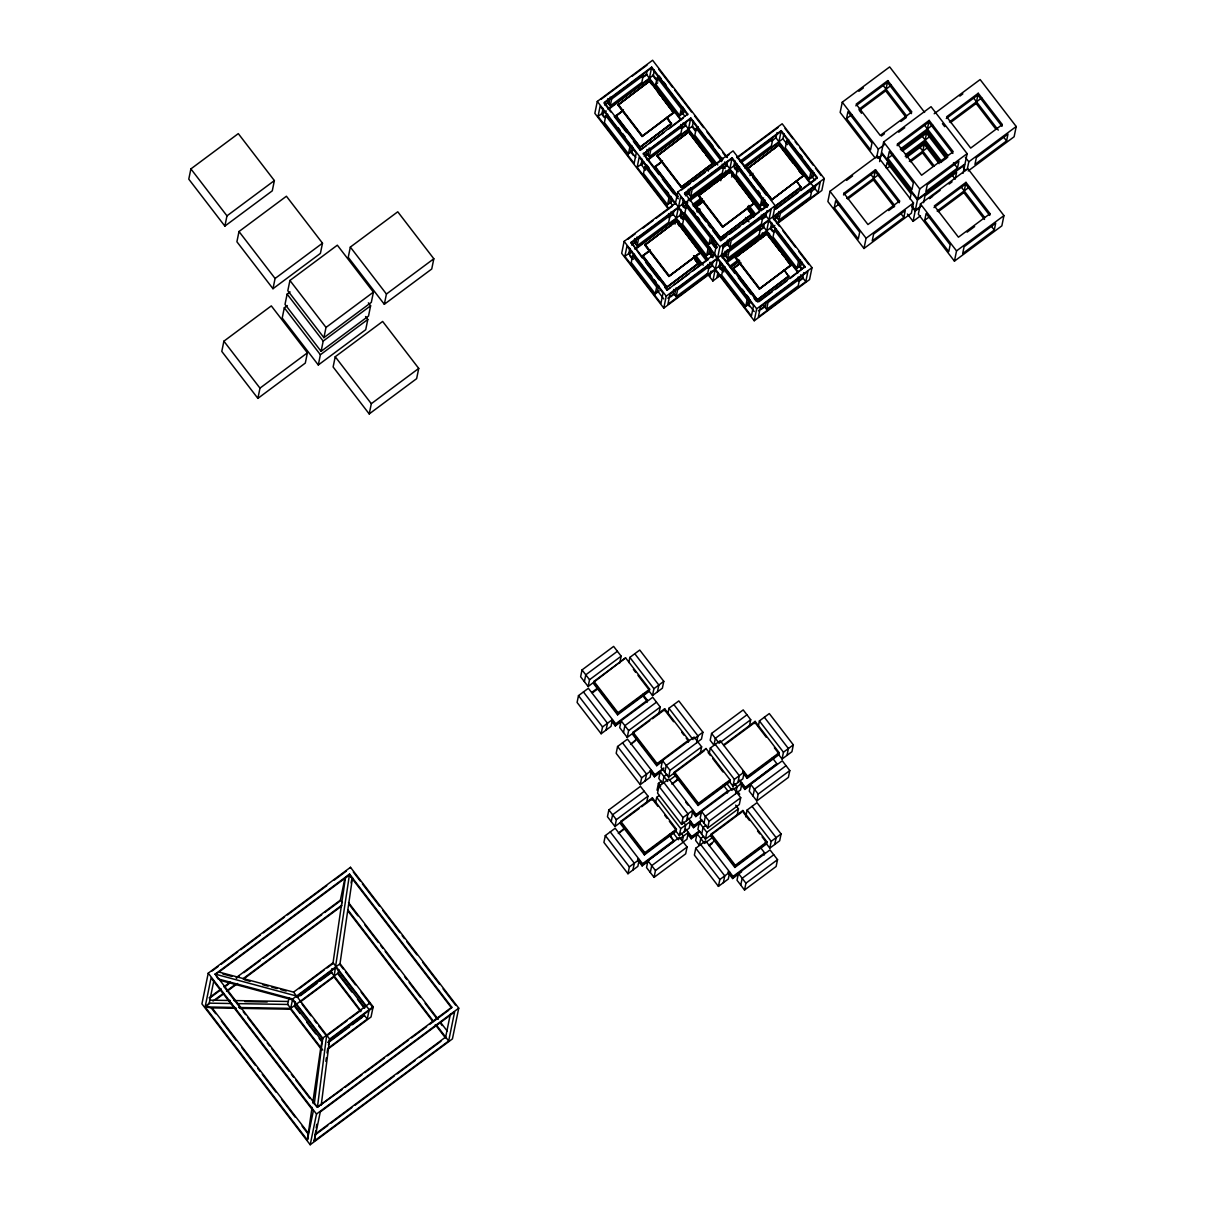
<?xml version="1.0" encoding="UTF-8"?>
<svg xmlns="http://www.w3.org/2000/svg" width="1205" height="1205" viewBox="0 0 1205 1205"><rect width="100%" height="100%" fill="white"/><g stroke="black" fill="none" stroke-linecap="round" stroke-linejoin="round"><path stroke-width="1.5" d="M314.264 1104.111L322.714 1038.108L292.649 998.975L218.03 978.897L215.198 974.122L349.54 874.152L451.785 1007.199L447.868 1010.829M342.295 1089.395L317.442 1107.169L326.675 1035.17L326.495 1036.029L346.98 1020.771M321.223 1105.075L329.673 1039.087L293.583 992.122L218.979 972.043L215.198 974.122L317.442 1107.169L451.785 1007.199M312.05 1107.335L307.365 1139.99L205.121 1006.943L211.071 977.918L313.315 1110.965L307.365 1139.99L308.299 1133.137L212.065 1007.907L205.121 1006.943L209.233 1003.147L231.661 1003.524M312.728 1102.997L320.786 1047.507M327.067 967.931L332.926 963.578L345.413 877.948L349.54 874.152L352.372 878.912M349.54 874.152L334.011 976.878L300.346 1001.927M315.8 1130.411L314.324 1140.954L448.667 1040.984L454.616 1011.959L320.274 1111.944L314.324 1140.954L315.258 1134.101L445.654 1037.068M316.207 1128.016L316.734 1124.31M325.862 1061.424L326.404 1057.719M327.037 1053.004L327.745 1048.471L367.269 1019.068L369.182 1009.685L333.107 962.72L293.583 992.122M343.229 968.895L339.885 964.542L352.508 877.617M190.887 168.911L188.778 179.153L224.868 226.103L272.285 190.827L274.379 180.584L238.304 133.619L190.887 168.911L226.977 215.861L224.868 226.103M238.997 231.526L236.903 241.768L272.978 288.718L320.394 253.427L322.503 243.184L286.413 196.234L238.997 231.526L275.086 278.476L272.978 288.718M223.889 341.181L221.795 351.423L257.885 398.373L305.302 363.082L307.396 352.839L271.306 305.889L223.889 341.181L259.979 388.131L257.885 398.373M287.272 305.573L284.305 307.787L282.211 318.03L318.301 364.979L365.718 329.703L367.811 319.461L365.552 316.523M290.074 291.926L287.121 294.125L285.013 304.368L321.102 351.333L368.519 316.041L370.613 305.799L368.369 302.862M289.923 280.479L287.814 290.721L323.904 337.671L371.321 302.38L373.414 292.137L337.34 245.187L289.923 280.479L326.013 327.429L323.904 337.671M318.301 364.979L320.394 354.737L367.811 319.461M321.102 351.333L323.196 341.09L370.613 305.799M350.339 247.085L348.23 257.328L384.32 304.278L431.736 269.001L433.83 258.759L397.755 211.794L350.339 247.085L386.428 294.035L384.32 304.278M208.239 973.158L201.928 1003.886L310.197 1144.75L452.432 1038.891L458.744 1008.163L350.489 867.299L208.239 973.158L316.508 1114.023L310.197 1144.75M335.231 356.74L333.122 366.983L369.212 413.933L416.629 378.656L418.738 368.414L382.648 321.449L335.231 356.74L371.321 403.69L369.212 413.933M213.722 981.292L209.068 1004.006L205.121 1006.943L234.885 1007.44M322.789 1050.112L287.709 1004.458L289.11 997.635M369.95 1003.675L370.131 1002.831L322.714 1038.108L320.62 1048.35L290.541 1009.218L292.649 998.975L340.066 963.699L373.143 1006.732L371.035 1016.975L329.07 1048.214M295.376 1002.018L294.668 1005.422L322.518 1041.662M236.24 977.616L340.397 900.12L344.871 878.355M350.309 868.157L350.489 867.299M297.515 997.153L331.179 972.119L331.872 968.7M332.926 963.578L333.107 962.72M351.077 882.949L352.191 877.511M238.605 1007.501L290.721 1008.374L338.138 973.083L338.831 969.663M339.885 964.542L340.066 963.699M328.453 1045.051L329.673 1039.087L373.143 1006.732M364.076 1016.011L364.256 1015.152L367.269 1019.068M366.184 1005.768L366.004 1006.627L335.939 967.495L296.415 996.897L296.596 996.038L215.198 974.122M727.413 157.569L652.613 60.25L597.303 101.416L594.848 113.36L668.504 209.203M598.026 116.418L600.135 106.176L636.225 153.14L634.116 163.383L598.026 116.418L604.94 111.282M603.027 108.36L601.988 113.481L605.362 117.879M607.923 98.569L607.23 101.988L610.227 105.889L641.843 82.377L643.244 75.538L611.628 99.066L610.227 105.889M607.772 114.249L605.799 115.71L604.398 122.549L628.453 153.848L632.399 150.911L633.107 147.492M608.736 103.946L609.775 98.825M666.983 117.247L671.396 124.07L639.78 147.582L615.725 116.283L623.422 109.836M617.999 105.181L649.781 80.81L673.67 112.969L642.054 136.496L617.999 105.181L649.781 80.81M450.354 1014.188L445.473 1037.927L435.261 1024.611M628.453 153.848L629.854 147.025L631.827 145.549L630.426 152.372M641.949 77.587L646.392 74.288L647.085 70.869M609.218 108.827L649.224 79.048L651.679 67.103L687.754 114.053L687.588 114.912L651.498 67.962L604.082 103.238L610.845 112.05M607.907 109.068L653.351 75.252L654.39 70.131M639.78 147.582L671.562 123.211M642.054 136.496L673.836 112.11M633.408 141.392L640.171 150.203L687.754 114.053M668.7 208.375L637.129 167.299L639.222 157.057L675.312 204.007L677.767 192.062L733.077 150.896L775.192 205.678L772.902 216.779L812.004 267.646L809.549 279.59L754.24 320.756L715.137 269.89L663.774 308.119L621.675 253.336L624.13 241.377L675.493 203.148M655.761 84.32L657.162 77.497L681.217 108.796L679.816 115.62L655.761 84.32L657.734 82.844M642.129 159.226L640.894 165.206L643.862 163.006M722.337 159.06L690.766 117.969L643.184 154.104L690.586 118.828L722.172 159.919M624.853 256.394L626.962 246.151L663.036 293.101L660.943 303.344L624.853 256.394L631.766 251.243M647.025 149.435L646.317 152.854L649.329 156.77L680.93 133.243L682.346 126.42L680.84 124.461M649.164 168.097L646.859 165.115L644.886 166.591L643.485 173.415L667.555 204.714L671.501 201.777L672.194 198.358M647.823 154.812L649.224 147.974M629.854 248.32L628.633 254.3L631.586 252.101M642.19 257.885L631.089 242.356L685.404 201.928M649.329 156.77L650.73 149.932L682.346 126.42M634.749 238.53L634.056 241.949L637.053 245.865L668.67 222.338L670.07 215.514L668.564 213.556M634.598 254.21L632.625 255.686L631.224 262.509L655.279 293.809L659.225 290.872M635.547 243.907L636.601 238.786M637.053 245.865L638.454 239.027L670.07 215.514M677.737 196.972L654.812 167.149L662.524 160.702M657.102 156.063L688.883 131.676L712.758 163.835L681.156 187.362L657.102 156.063L667.63 148.215M693.809 257.207L698.207 264.031L666.606 287.558L642.551 256.243L650.248 249.797M644.826 245.157L676.608 220.771L700.497 252.929L668.88 276.457L644.826 245.157L656.861 236.195M681.789 114.159L683.19 107.32M684.47 109.263L683.762 112.683L679.816 115.62M667.555 204.714L668.956 197.891L670.929 196.415L669.528 203.253M682.346 128.212L685.314 126.013L686.187 121.735M648.305 159.693L688.311 129.929L690.766 117.969M655.279 293.809L656.68 286.986L658.653 285.51L657.252 292.348M688.883 131.676L670.643 145.971M670.763 226.194L671.742 221.449M668.76 217.563L673.218 214.249L673.911 210.83M647.01 159.949L692.438 126.133L693.493 121.012M619.747 663.006L621.162 656.183L613.631 646.407L582.03 669.92L580.629 676.758L588.145 686.534L625.576 657.87L649.631 689.185L649.194 691.308L617.578 714.836L593.523 683.536L593.96 681.397L625.576 657.87M681.156 187.362L712.938 162.991M674.996 224.145L680.599 196.822L716.689 243.787L714.414 254.873L711.447 257.087M611.869 721.464L615.303 725.937L615.74 723.798L588.371 688.281L578.49 695.631L577.09 702.455L601.144 733.755L611.025 726.404L612.426 719.581L602.545 726.931L601.144 733.755M659.873 233.951L676.608 220.771M698.237 126.886L696.249 128.363L694.848 135.186L717.773 164.995M584.38 681.638L585.781 674.815L617.397 651.287M678.249 224.612L678.942 221.193M681.217 210.107L680.177 215.228L683.551 219.626M684.53 207.923L682.271 204.986L683.506 199.006M768.052 205.558L732.143 157.75L684.726 193.026L684.545 193.885L731.962 158.593L768.052 205.558L762.132 209.971M666.606 287.558L698.388 263.172M668.88 276.457L700.662 252.086M664.738 287.227L666.998 290.164L714.58 254.029M663.774 308.119L666.229 296.159L824.28 178.551L782.165 123.769L736.677 157.614M688.401 189.215L687.694 192.619L690.706 196.535L722.307 173.023L723.708 166.185L722.202 164.226M685.961 215.981L683.988 217.457L682.587 224.281L706.642 255.581L710.589 252.643L711.296 249.239M588.145 686.534L589.546 679.71L621.162 656.183M687.618 202.259L686.925 205.678L685.419 203.72M689.2 194.577L690.601 187.754M690.706 196.535L692.107 189.712L723.708 166.185M673.851 289.396L673.143 292.815L676.156 296.731L707.757 273.204L709.158 266.38L707.666 264.422M674.649 294.773L676.05 287.95M676.156 296.731L677.556 289.908L709.158 266.38M747.446 207.893L751.86 214.701L720.244 238.228L696.189 206.929L702.379 201.597M698.463 195.828L730.245 171.456L754.134 203.615L722.518 227.143L698.463 195.828L712.019 185.751M721.584 161.606L722.292 158.201L720.319 159.663L696.249 128.363M606.085 730.079L607.486 723.256L583.431 691.956M720.741 180.705L721.433 177.286L719.927 175.328M706.642 255.581L708.043 248.757L710.016 247.296L708.615 254.119M708.917 244.495L710.317 237.656L686.263 206.356L684.862 213.195L708.917 244.495L712.878 241.557L713.571 238.138M710.89 243.018L712.291 236.195M725.636 170.899L724.401 176.879L722.141 173.942M723.723 167.992L726.675 165.778L727.549 161.515M617.578 714.836L618.014 712.697L649.631 689.185M728.98 173.113L732.143 157.75M628.799 662.524L629.854 657.403L639.735 650.052L663.789 681.352L662.389 688.176L652.508 695.526L649.073 691.068M730.245 171.456L715.032 183.506M710.031 276.216L711.086 271.095M709.173 268.173L712.125 265.974L713.014 261.711M731.887 175.297L732.58 171.878M734.869 160.777L733.634 166.757L736.601 164.558M720.244 238.228L752.025 213.857M722.518 227.143L754.315 202.756M707.169 273.58L712.863 280.976L719.867 246.844L775.192 205.678M649.811 770.839L654.405 776.803L654.842 774.664L627.459 739.147L617.578 746.498L616.177 753.321L640.232 784.636L650.113 777.27L651.513 770.447L641.647 777.797L640.232 784.636M739.599 166.667L737.626 168.128L736.225 174.966L760.28 206.266L764.241 203.329L764.934 199.91M623.482 732.519L624.883 725.681L656.484 702.169M717.683 273.776L716.99 277.195L719.957 274.981M721.343 269.875L719.084 266.953L719.972 262.675M734.899 273.46L721.373 255.852L723.648 244.751M646.573 802.982L647.974 796.144L640.457 786.368L608.856 809.896L607.456 816.719L614.972 826.494L639.057 808.585M637.55 859.933L642.129 865.898L642.566 863.759L615.183 828.242L605.317 835.592L603.916 842.415L627.971 873.73L637.852 866.365L639.253 859.542L629.371 866.892L627.971 873.73M725.214 251.182L724.506 254.586L727.519 258.503L759.12 234.975L760.536 228.152L728.92 251.679L727.519 258.503M727.489 240.081L726.781 243.5L729.793 247.417L761.409 223.889L762.81 217.051L761.304 215.108M725.049 266.847L723.075 268.323L721.675 275.147L745.744 306.462L749.691 303.509L750.384 300.105M628.633 730.576L621.117 720.801L619.716 727.624L627.233 737.4L628.633 730.576L660.25 707.049L652.733 697.273L615.529 724.868L612.08 720.394M726.013 256.545L727.413 249.721L728.92 251.679M728.287 245.459L729.688 238.62M611.206 821.614L612.607 814.776L644.223 791.263M729.793 247.417L731.194 240.578L762.81 217.051M747.552 168.7L779.334 144.329L803.404 175.629L771.607 200L747.552 168.7L750.564 166.456M688.281 742.19L688.718 740.051L664.663 708.751L633.062 732.263L632.625 734.402L656.68 765.702L662.705 761.229M614.972 826.494L616.373 819.671L647.974 796.144M784.274 269.86L788.673 276.668L757.071 300.196L733.002 268.896L740.714 262.434M735.291 257.795L767.073 233.424L790.947 265.582L759.346 289.095L735.291 257.795L739.795 254.436M620.786 821.358L620.334 823.557L644.389 854.872L676.005 831.345L676.457 829.145L652.402 797.846L620.786 821.358L644.841 852.673L644.389 854.872M646.919 702.41L647.356 700.271L642.762 694.306M652.508 695.526L653.908 688.703L663.789 681.352M657.448 691.851L658.849 685.027L634.794 653.728M760.28 206.266L761.681 199.443L763.669 197.966M762.268 204.79L763.307 199.669M771.501 141.106L775.945 137.807L776.999 132.686M658.849 713.887L660.25 707.049M645.172 780.945L646.573 774.122L622.518 742.822M744.69 167.932L778.776 142.567L781.232 130.622L817.321 177.572L817.141 178.43L781.051 131.466L741.045 161.244M745.744 306.462L747.145 299.623L749.118 298.162L746.829 295.18M773.143 149.661L779.334 144.329M664.226 710.875L664.663 708.751M747.718 304.986L748.757 299.864M762.449 232.866L761.394 237.988L759.135 235.05M759.225 230.2L763.669 226.901L764.377 223.482M761.5 219.114L765.943 215.8L766.998 210.679M632.911 870.055L634.312 863.217L610.257 831.917M744.871 167.073L782.904 138.771L783.958 133.65M771.607 200L803.404 175.629M656.68 765.702L657.117 763.578L688.718 740.051M765.808 235.08L771.064 209.474L722.578 245.534M667.901 713.39L668.941 708.269L678.822 700.918L702.892 732.218L701.476 739.057L696.55 742.732M762.373 237.626L767.073 233.424M788.688 139.539L786.714 141L785.314 147.838L809.368 179.138L813.33 176.201L814.023 172.782M651.95 800.045L652.402 797.846M768.835 236.647L769.483 233.484M771.682 222.744L770.628 227.866L774.017 232.264M757.071 300.196L788.853 275.825M759.346 289.095L791.128 264.723M657.011 790.209L658.427 783.386L661.425 781.141M754.24 320.756L756.68 308.811L812.004 267.646M655.625 802.485L656.68 797.364L659.15 795.526M692.333 812.11L695.767 816.583L696.204 814.444L668.835 778.912L658.954 786.263L657.553 793.101L681.608 824.401L691.489 817.05L692.89 810.227L683.009 817.577L681.608 824.401M776.427 228.634L774.438 230.095L773.038 236.933L797.108 268.233L801.054 265.296L801.762 261.877M777.376 218.331L778.43 213.21M664.859 772.285L666.26 765.461L697.861 741.934M778.882 220.274L780.283 213.451L811.899 189.923L810.498 196.761L778.882 220.274L775.869 216.373M647.944 860.762L646.543 867.585L654.059 877.376L685.675 853.848L687.076 847.025L679.56 837.234L647.944 860.762L655.46 870.537L654.059 877.376M670.01 770.357L662.494 760.566L661.093 767.404L668.609 777.18L670.01 770.357L701.626 746.829L694.11 737.053L656.891 764.633L632.836 733.333M765.115 307.426L766.154 302.304M650.308 872.48L651.709 865.657L683.31 842.129M763.609 305.468L766.606 309.369L768.007 302.545L799.623 279.018L798.117 277.06M674.423 772.043L673.987 774.182L698.041 805.482L729.658 781.955L730.094 779.831L706.04 748.516L674.423 772.043L698.493 803.343L698.041 805.482M796.535 180.765L800.948 187.573L773.851 207.742M809.368 179.138L810.769 172.315L812.757 170.839M637.761 858.864L642.34 864.828L673.957 841.301L669.588 834.282M811.342 177.662L812.396 172.541M696.897 741.015L697.951 735.894L673.881 704.594M679.334 835.502L680.735 828.663L690.616 821.313L689.215 828.151L679.334 835.502L675.9 831.028M797.108 268.233L798.508 261.41L800.482 259.934L799.081 266.757M815.74 185.254L814.866 189.516L812.607 186.594M682.346 841.211L683.401 836.089L681.111 833.107M684.274 831.827L685.675 824.988L683.386 822.006M686.549 820.726L687.95 813.902L663.895 782.587M700.226 753.652L701.626 746.829M799.623 279.018L798.222 285.856L766.606 309.369M776.562 223.452L818.044 192.589L820.153 182.347L772.736 217.623L779.499 226.435M705.814 749.585L706.04 748.516M803.825 272.646L802.59 278.611L799.623 280.825M790.058 278.551L805.045 266.666L765.943 215.8M824.28 178.551L821.825 190.495L777.797 223.256M749.314 726.525L750.715 719.701L743.199 709.911L711.583 733.438L710.182 740.262L713.932 745.157L715.348 738.334L746.949 714.806M924.627 112.396L889.667 66.908L842.265 102.199L840.156 112.442L875.116 157.93M687.784 834.297L691.218 838.77L691.655 836.632L699.186 831.028M690.058 823.196L693.493 827.669L693.929 825.546L701.461 819.942M805.768 281.684L807.877 271.441L760.46 306.718L758.367 316.96L805.768 281.684L800.512 274.83M709.263 753.17L710.317 748.049L720.198 740.698L747.582 776.216L747.13 778.355L742.551 772.39M700.045 831.39L697.032 833.634L695.631 840.457L699.397 845.353L700.798 838.514L703.81 836.285M702.319 820.289L699.307 822.533L697.906 829.356L705.422 839.147L718.978 829.07M829.989 191.294L827.88 201.536L863.97 248.486L911.387 213.21L913.495 202.967L877.406 156.002L829.989 191.294L866.079 238.244L863.97 248.486M728.001 872.586L732.595 878.535L733.032 876.412L705.648 840.879L695.767 848.23L694.366 855.068L718.421 886.368L728.302 879.017L729.703 872.194L719.837 879.545L718.421 886.368M846.528 118.557L847.928 111.734L871.983 143.034L870.582 149.857L846.528 118.557L851.784 114.641M701.672 834.252L703.072 827.428L706.085 825.184M703.946 823.166L705.347 816.327L736.963 792.8M834.252 207.652L835.652 200.828L859.707 232.128L858.306 238.951L834.252 207.652L839.524 203.735M705.422 839.147L706.823 832.324L738.439 808.796L735.622 805.121M709.112 821.223L701.596 811.432L700.18 818.27L707.712 828.046L709.112 821.223L740.714 797.695L733.197 787.919L695.993 815.514L692.559 811.04M711.251 834.011L710.814 836.134L734.869 867.449L766.47 843.922L766.907 841.783L742.852 810.483L711.251 834.011L735.306 865.311L734.869 867.449M843.907 193.237L843.56 194.939L875.161 171.426L899.216 202.726L899.578 201.024L875.508 169.709L843.907 193.237L867.962 224.537L899.578 201.024M727.383 793.056L727.82 790.917L723.241 784.952M732.971 786.172L734.372 779.349L744.253 771.998L742.852 778.822L732.971 786.172L729.537 781.699M737.912 782.497L739.313 775.674L715.258 744.374M754.692 723.527L755.128 721.388L779.183 752.688L778.746 754.827L747.13 778.355M860.099 109.911L885.675 90.857L887.784 80.615L911.839 111.929L880.237 135.442L856.168 104.142L887.784 80.615M723.362 882.693L724.762 875.869L700.707 844.554M738.439 808.796L737.038 815.619L720.063 828.347M740.714 797.695L739.313 804.533L707.712 828.046M740.277 783.491L744.856 789.441L745.293 787.317L776.909 763.789L772.33 757.825M758.352 726.043L759.406 720.921L769.287 713.571L793.342 744.871L791.941 751.694L782.06 759.045L777.481 753.08M876.592 157.689L878.34 149.149L884.274 144.751M742.852 810.483L742.642 811.552L749.51 820.5M847.823 199.006L873.414 179.952L875.508 169.709M750.67 784.304L749.269 791.143L756.8 800.918L788.401 777.391L789.802 770.567L782.286 760.792L750.67 784.304L758.201 794.095L756.8 800.918M879.605 161.606L881.352 153.065L917.442 200.03L915.333 210.273L911.959 205.859M883.627 141.979L881.533 152.222L917.623 199.171L965.024 163.88L967.133 153.638L931.043 106.688L883.627 141.979L919.716 188.929L917.623 199.171M745.729 816.839L747.13 810.016L757.011 802.666L781.081 833.965L779.665 840.789L769.799 848.139L765.205 842.175M753.035 796.023L754.435 789.2L786.052 765.672M885.961 167.721L887.016 162.6L911.07 193.9L910.031 199.021M887.889 158.337L889.29 151.499L913.36 182.814L911.944 189.637L887.889 158.337L893.161 154.406M740.759 885.118L742.16 878.294L773.776 854.767M897.544 143.922L921.599 175.222L953.215 151.694L929.16 120.395L897.544 143.922L897.198 145.624L928.814 122.097L952.869 153.412M745.925 883.19L738.409 873.399L737.008 880.237L744.524 890.013L745.925 883.19L777.541 859.662L770.01 849.887L732.806 877.481L728.227 871.516M776.909 763.789L745.082 788.386L740.503 782.422M782.06 759.045L783.461 752.221L793.342 744.871M764.196 855.023L764.633 852.884L761.199 848.41M787.001 755.369L788.401 748.546L764.347 717.246M769.799 848.139L771.2 841.316L781.081 833.965M774.74 844.464L776.14 837.641L752.071 806.341M903.84 217.382L905.241 210.559L873.625 234.071L872.224 240.91L903.84 217.382L900.828 213.466M777.541 859.662L776.125 866.485L744.524 890.013M910.453 161.786L922.503 152.824L924.597 142.582L939.493 161.967M905.211 156.289L924.777 141.738L926.886 131.496L946.362 156.831M901.461 149.676L927.052 130.637L929.16 120.395M907.425 214.023L913.059 221.359L915.167 211.116L919.611 207.817M920.454 203.931L918.346 214.174L954.435 261.139L1001.852 225.847L1003.946 215.605L967.856 168.655L920.454 203.931L956.529 250.896L954.435 261.139M923.587 202.681L924.988 195.858L956.604 172.33L955.203 179.153L952.191 175.237M924.717 220.304L926.118 213.466L950.173 244.781L948.772 251.604L924.717 220.304L929.974 216.373M957.478 168.067L958.879 161.229L927.263 184.757L925.862 191.58L957.478 168.067L953.471 162.841M950.549 122.549L976.14 103.51L978.249 93.267L1002.304 124.567L1001.958 126.269L977.888 94.969L946.287 118.497M963.096 173.279L964.859 164.739L917.442 200.03M967.404 168.625L968.805 161.801L1016.222 126.51L980.132 79.56L934.206 113.737M938.288 211.643L963.864 192.604L965.973 182.362L990.028 213.662L989.682 215.364L965.627 184.064L934.011 207.591M1006.567 140.925L1007.967 134.101L976.351 157.629L974.95 164.452L1006.567 140.925L1003.554 137.024M994.291 230.019L995.692 223.196L964.09 246.724L962.69 253.547L994.291 230.019L991.293 226.118M1016.222 126.51L1014.113 136.752L968.187 170.944M226.977 215.861L274.379 180.584M275.086 278.476L322.503 243.184M601.069 99.322L627.745 79.485M632.188 76.171L647.01 65.145M651.679 67.103L604.262 102.395L640.352 149.345M604.895 105.166L609.338 101.853M644.178 76.653L647.175 74.424M606.251 111.026L601.807 114.339L604.067 117.277M326.013 327.429L373.414 292.137M621.825 111.372L615.815 115.861L639.87 147.161L671.471 123.633L666.892 117.668M615.725 116.283L621.75 111.809M259.979 388.131L307.396 352.839M386.428 294.035L433.83 258.759M640.171 150.203L646.091 145.79M649.058 143.576L663.88 132.55M668.323 129.251L683.145 118.226M643.997 156.032L646.965 153.818M681.036 128.468L685.479 125.154L715.559 164.287M645.308 155.776L648.26 153.577M637.129 167.299L644.042 162.148M660.927 162.238L654.902 166.727L677.812 196.535M654.812 167.149L660.837 162.675M371.321 403.69L418.738 368.414M681.548 189.968L690.435 183.356M693.402 181.157L705.256 172.33M708.209 170.131L723.03 159.105M725.997 156.891L728.965 154.692M685.073 193.116L688.085 190.887M684.892 193.975L687.904 191.731M685.374 195.797L688.326 193.598M722.413 168.233L726.856 164.934M627.895 239.298L635.306 233.785M642.717 228.272L653.095 220.545M656.047 218.346L672.345 206.221M738.032 157.328L778.038 127.564M688.371 199.714L736.782 163.699M739.734 161.485L781.232 130.622M630.908 243.199L678.325 207.923L714.414 254.873M682.271 204.986L729.688 169.694L761.259 210.785M721.433 177.286L689.817 200.813L688.326 198.855M741.196 162.585L772.797 139.057L771.396 145.88L744.298 166.049M631.721 245.127L636.165 241.813M683.084 206.899L686.052 204.699M734.463 168.67L737.415 166.471M735.698 168.474L738.62 166.29M692.935 204.278L700.467 198.674M634.734 249.043L683.13 213.014M693.508 205.302L702.394 198.689M731.54 176.999L734.493 174.8M636.044 248.787L676.05 219.024L707.621 260.099M684.44 212.773L679.997 216.072L682.256 219.009M693.327 206.16L702.214 199.533M695.074 206.296L702.605 200.708M680.81 218L685.253 214.686M703.81 200.904L696.279 206.507L720.334 237.807L751.95 214.279L747.356 208.314M696.189 206.929L703.72 201.325M753.577 164.226L770.131 151.905M735.351 179.229L737.324 177.753M696.686 210.89L699.698 208.646M858.849 91.309L863.352 87.95M697.153 211.99L700.12 209.775M679.198 226.073L682.166 223.859M749.962 175.584L752.974 173.339M648.652 251.333L642.626 255.822L666.696 287.121L698.298 263.609L693.719 257.644M642.551 256.243L648.561 251.77M681.714 228.543L683.687 227.082M855.821 105.844L887.437 82.332L911.492 113.632M858.939 109.324L891.293 85.239M768.233 204.699L720.816 239.991L684.726 193.026M726.57 236.436L720.635 240.849L712.742 230.577M729.522 234.222L739.9 226.51M742.867 224.296L759.165 212.17M722.654 245.112L725.666 242.868M774.032 206.883L801.114 186.73M773.941 207.32L801.039 187.152L796.445 181.187M722.488 245.971L727.007 242.612M707.742 258.382L705.769 259.858L676.427 221.63M722.985 247.778L727.428 244.464M774.348 209.55L817.321 177.572M666.998 290.164L669.965 287.965M674.408 284.651L689.215 273.625M692.182 271.411L708.48 259.286M762.81 218.858L765.778 216.659L763.518 213.722M775.659 209.309L797.876 192.755M800.843 190.556L815.664 179.53M881.382 136.029L884.395 133.8M900.948 121.479L905.467 118.105M717.412 258.789L669.995 294.08L667.901 304.323L722.232 263.895M721.373 255.852L768.775 220.56L804.865 267.525M721.72 255.942L724.717 253.698M667.856 298.207L673.776 293.794M707.862 268.429L712.306 265.115M722.187 257.765L726.63 254.466M773.55 219.551L777.993 216.237M810.588 191.972L815.032 188.673M670.643 296.852L673.61 294.638M760.536 229.959L763.503 227.745L761.244 224.808M898.704 132.204L904.729 127.715M726.675 260.581L773.595 225.666M719.084 266.953L722.051 264.738M726.495 261.44L766.5 231.661L798.087 272.752M774.86 225.44L770.462 228.724L772.691 231.631M726.645 262.765L758.246 239.253M719.912 268.866L722.864 266.666M742.807 252.191L757.87 241M721.208 268.61L724.175 266.41M729.763 266.245L738.786 259.527M846.573 180.404L852.598 175.915M959.843 96.114L962.855 93.87M730.32 267.269L739.207 260.657M712.863 280.976L720.334 275.418M730.802 267.631L739.765 260.958M877.722 158.292L882.165 154.993M740.623 262.871L733.092 268.459L757.147 299.774L788.763 276.246L784.184 270.281M733.002 268.896L740.533 263.293M900.316 149.089L932.67 125.004M901.295 150.535L926.886 131.496M978.249 93.267L946.633 116.795L970.688 148.095L1002.304 124.567M902.44 151.122L926.525 133.198L946 158.533M846.663 198.418L879.032 174.333M886.925 168.444L890.887 165.507M905.558 154.586L929.085 137.084M949.404 121.961L981.759 97.876M906.537 156.032L924.597 142.582M906.19 157.734L924.25 144.299L939.147 163.669M909.308 161.199L928.121 147.206M940.819 162.374L946.844 157.885M805.045 266.666L757.629 301.958L721.539 254.993M758.939 301.702L772.269 291.776M775.237 289.577L787.091 280.75M888.688 210.574L894.713 206.085M919.716 188.929L967.133 153.638M758.322 310.845L764.241 306.432M798.328 281.066L802.771 277.768M761.108 309.489L764.06 307.29M866.079 238.244L913.495 202.967M929.612 198.192L940.141 190.36M929.507 198.644L932.519 196.4M949.073 184.079L952.086 181.835M915.333 210.273L921.268 205.859M913.059 221.359L920.469 215.846M965.973 182.362L934.357 205.889L958.427 237.189L990.028 213.662M937.129 211.056L969.483 186.971M967.103 232.173L974.634 226.57M956.529 250.896L1003.946 215.605M212.02 971.064L218.06 966.576M221.072 964.331L237.671 951.965M240.699 949.721L260.31 935.125M263.338 932.881L284.47 917.156M287.483 914.896L326.736 885.69M334.282 880.072L346.362 871.095M591.685 692.498L597.71 688.01M592.965 692.438L597.484 689.079M218.979 972.043L348.049 875.99M209.083 997.845L221.148 988.853M224.175 986.609L230.215 982.12M210.92 997.198L219.897 990.51M225.892 986.052L228.89 983.822M236.376 978.249L239.358 976.02M243.862 972.676L260.325 960.43M263.323 958.201L279.786 945.94M287.272 940.367L321.72 914.746M324.702 912.516L339.69 901.37M213.014 1001.054L223.512 993.251M226.51 991.022L235.502 984.334M242.988 978.746L341.904 905.136M214.927 1000.361L223.979 993.613M227.007 991.369L237.566 983.506M243.606 979.017L341.723 906.009M649.405 690.254L617.804 713.767L593.749 682.467M615.74 723.798L647.356 700.271M615.303 725.937L621.328 721.449M627.233 737.4L649.811 720.605M652.402 718.767L662.946 710.935M299.262 988.627L324.145 970.115M636.797 738.891L630.561 744.434L635.08 741.075M300.482 995.676L316.96 983.416M319.958 981.171L331.947 972.254M297.424 1004.111L294.487 1006.28L300.09 1013.556M694.246 738.65L702.892 732.218M654.842 774.664L663.865 767.947M663.654 769.016L654.616 775.734L651.182 771.26M654.405 776.803L660.415 772.315M666.983 774.318L663.97 776.562L662.569 783.386L658.819 778.49L660.22 771.667L667.736 781.442M668.609 777.18L704.307 750.7M669.242 780.328L675.267 775.854M750.715 719.701L719.099 743.229L711.583 733.438M349.902 1018.602L361.621 1009.88M678.174 778.656L671.938 784.199L678.37 779.319M723.512 744.916L755.128 721.388M641.632 806.748L652.176 798.9L657.9 806.356M723.723 745.564L754.902 722.458L766.365 737.37M329.507 1039.93L372.963 1007.591L361.048 992.092M327.67 1042.385L364.256 1015.152M328.95 1042.144L349.45 1026.901M352.372 1024.717L362.615 1017.095M624.521 827.986L618.286 833.529L624.311 829.04M698.493 803.343L730.094 779.831M729.884 780.885L698.267 804.413L674.213 773.113M644.841 852.673L676.457 829.145M696.204 814.444L727.82 790.917M747.582 776.216L779.183 752.688M695.767 816.583L701.792 812.095M733.333 789.531L741.979 783.099L740.578 789.923L735.637 793.598L737.038 786.775L734.749 783.792M642.566 863.759L674.182 840.247M701.235 821.012L693.719 826.6L690.269 822.126M642.129 865.898L648.154 861.424M693.493 827.669L699.518 823.196M744.856 789.441L750.881 784.967M345.308 1087.166L361.862 1074.845M364.874 1072.601L384.44 1058.035M387.453 1055.791L408.525 1040.111M411.538 1037.867L426.585 1026.675M429.598 1024.431L447.658 1010.995M679.695 838.846L688.341 832.414L686.94 839.237L683.235 841.994M316.508 1114.023L458.744 1008.163M698.96 832.098L691.429 837.701L687.995 833.227M691.218 838.77L697.243 834.282M655.46 870.537L687.076 847.025M758.201 794.095L789.802 770.567M738.123 814.911L741.135 812.667M712.08 837.806L704.548 843.41L697.032 833.634M315.665 1134.523L327.745 1125.545M330.757 1123.301L351.89 1107.561M354.918 1105.316L394.156 1076.11M397.183 1073.866L415.288 1060.385M419.822 1057.026L440.955 1041.286M708.962 845.097L714.987 840.623M709.173 845.759L712.185 843.515M735.306 865.311L766.907 841.783M733.032 876.412L764.633 852.884M732.595 878.535L741.617 871.817M209.775 1000.15L230.245 1000.496M233.966 1000.557L287.935 1001.46M244.781 1001.596L267.194 1001.958M237.265 1003.614L287.709 1004.458M212.065 1007.907L236.361 1008.314M240.096 1008.374L290.541 1009.218M222.865 973.986L231.917 976.427M244.57 979.831L250.007 981.292M262.66 984.696L268.082 986.157M271.712 987.136L277.135 988.597M280.75 989.576L286.172 991.037M220.108 980.358L292.469 999.834L322.548 1038.966M315.318 1105.136L317.442 1107.169M973.489 97.891L998.267 130.125M976.14 103.51L995.616 128.845M942.43 123.678L944.735 126.661M965.416 157.403L968.805 161.801M963.322 167.646L965.582 170.568M924.401 125.019L948.034 155.761M927.052 130.637L947.672 157.463M883.024 85.239L906.657 115.981M922.126 136.105L941.165 160.898M961.213 186.986L984.847 217.728M885.675 90.857L906.311 117.698M924.777 141.738L940.819 162.6M963.864 192.604L984.5 219.431M918.843 145.91L934.312 166.034M922.503 152.824L932.806 166.245M859.255 110.318L861.56 113.3M842.265 102.199L878.34 149.149M911.778 206.718L915.167 211.116M870.748 174.333L894.381 205.076M873.414 179.952L894.035 206.793M784.997 128.528L792.905 138.801M795.149 141.738L797.409 144.675M799.668 147.613L813.194 165.221M815.454 168.158L821.087 175.493M800.15 154.436L802.44 157.418M786.714 141L810.769 172.315M782.904 138.771L787.407 144.645M812.215 176.924L814.475 179.861M775.945 137.807L818.044 192.589M778.776 142.567L810.347 183.657M779.168 145.172L792.905 163.067M798.644 170.523L800.933 173.505M747.733 167.841L771.787 199.156M737.038 157.132L750.579 174.74M752.839 177.677L766.365 195.285M778.776 211.493L780.283 213.451M757.93 190.511L760.219 193.493M736.782 165.492L738.288 167.45M737.626 168.128L761.681 199.443M763.789 202.802L767.224 207.26M763.699 203.223L765.988 206.206M763.609 203.645L765.898 206.627M733.815 165.898L738.319 171.773M762.012 202.591L765.386 206.989M658.834 69.423L672.36 87.031M674.619 89.968L691.534 111.975M694.547 115.891L703.569 127.625M706.943 132.023L719.355 148.17M722.744 152.568L724.988 155.505M734.764 168.218L737.023 171.155M761.831 203.434L764.091 206.371M782.889 230.833L795.285 246.98M798.674 251.378L808.826 264.588M659.135 76.02L661.425 79.003M663.714 81.985L666.019 84.968M708.54 140.307L713.119 146.272M739.614 180.735L741.903 183.717M759.09 206.085L761.379 209.068L759.406 210.529L736.496 180.72M724.597 161.997L761.44 209.926M724.431 162.856L726.675 165.778M732.369 175.282L734.658 178.265M774.438 230.095L798.508 261.41M653.351 75.252L657.855 81.127M681.533 111.944L684.922 116.343M692.438 126.133L695.827 130.532M722.895 165.748L725.139 168.685M799.954 266.019L802.214 268.956M652.432 75.147L655.836 79.575M692.092 126.751L695.496 131.179M799.502 266.516L801.732 269.423M748.847 205.437L755.716 214.385M646.392 74.288L680.976 119.28M747.883 206.356L754.646 215.153M763.669 226.901L798.252 271.893M649.224 79.048L680.795 120.139M683.054 123.076L685.314 126.013M688.311 129.929L715.378 165.145M747.702 207.2L754.481 216.011M649.615 81.669L651.905 84.651M657.629 92.092L659.918 95.075M662.208 98.057L673.67 112.969M689.847 134.026L703.6 151.905M705.889 154.888L708.179 157.87M710.468 160.852L712.758 163.835M747.281 208.751L753.697 217.156M766.892 234.267L779.499 250.67M781.789 253.653L784.078 256.635M786.368 259.617L790.947 265.582M745.609 217.442L748.983 221.856M745.428 218.301L747.687 221.238M758.969 235.909L761.214 238.846M706.085 168.113L708.374 171.095M666.802 118.105L671.396 124.07M698.644 194.984L722.699 226.284M618.18 104.338L642.235 135.638M657.267 155.204L681.322 186.504M696.37 206.07L720.424 237.37M735.457 256.936L759.512 288.251M610.137 97.108L611.628 99.066M692.438 204.157L705.979 221.765M708.239 224.702L710.483 227.64M692.815 210.845L695.119 213.827M697.409 216.81L699.698 219.792M677.767 192.062L719.867 246.844M615.891 115.424L639.96 146.739M654.993 166.305L677.903 196.114M712.411 241.015L717.005 246.98M733.182 268.037L757.237 299.337M712.336 241.452L716.915 247.417M712.245 241.874L716.824 247.838M643.35 153.261L678.31 198.75M682.452 204.127L685.826 208.525M711.763 242.28L716.282 248.155M614.234 116.448L626.645 132.595M645.428 157.042L658.969 174.65M662.343 179.063L673.625 193.734M711.598 243.139L714.972 247.537M738.288 277.858L750.685 294.005M754.074 298.403L756.333 301.34M618.09 127.655L620.379 130.637M622.669 133.619L624.958 136.602M666.335 190.45L668.639 193.433M691.685 223.437L696.279 229.402M742.235 289.215L744.524 292.197M597.303 101.416L756.68 308.811M715.409 256.183L753.502 305.754L751.408 315.996L710.046 262.193M683.145 214.821L684.636 216.779M722.232 265.687L723.738 267.646M605.799 115.71L629.854 147.025M644.886 166.591L668.956 197.891M683.988 217.457L708.043 248.757M723.075 268.323L747.145 299.623M710.137 252.116L713.571 256.59M710.046 252.538L712.336 255.52M709.971 252.975L712.26 255.957M631.3 151.634L635.818 157.509M641.075 164.347L645.594 170.221M670.402 202.5L672.646 205.437M709.489 253.381L712.878 257.78M719.264 266.094L723.783 271.969M747.462 302.771L754.225 311.583M631.134 152.493L633.378 155.43M747.281 303.63L749.54 306.567M696.279 243.485L698.584 246.453M673.218 214.249L707.802 259.256M670.763 212.155L673.038 215.108M709.881 263.036L712.125 265.974M696.339 256.243L703.223 265.19M694.246 255.671L701.009 264.482M693.523 255.806L700.346 264.693M694.773 259.557L698.207 264.031M645.006 244.299L669.061 275.599M636.948 237.069L638.454 239.027M642.717 255.4L666.787 286.7M631.089 242.356L667.163 289.305M645.564 262.283L659.105 279.891M649.495 273.595L651.785 276.563M654.074 279.545L656.364 282.527M624.13 241.377L666.229 296.159M632.625 255.686L656.68 286.986M628.799 253.442L633.318 259.316M658.126 291.595L663.759 298.93M629.763 255.776L632.007 258.698M759.406 720.921L783.461 752.221M774.378 747.793L778.972 753.758L747.356 777.285L742.777 771.321M739.689 780.117L745.293 787.317M710.317 748.049L734.372 779.349M708.103 752.568L710.408 755.55M712.697 758.532L723 771.953M737.415 791.203L739.704 794.185M629.854 657.403L653.908 688.703M668.941 708.269L693.011 739.569M726.374 782.994L732.098 790.45M747.13 810.016L771.2 841.316M633.378 669.378L635.668 672.36M637.957 675.342L648.26 688.763M665.597 711.296L673.61 721.735M681.638 732.173L683.928 735.155M686.217 738.138L688.507 741.12M757.523 830.938L759.828 833.905M762.117 836.888L766.696 842.852L735.08 866.38L711.025 835.08M642.551 695.375L647.13 701.34M593.96 681.397L618.014 712.697M633.062 732.263L657.117 763.578M685.675 802.093L687.965 805.076M582.03 669.92L589.546 679.71M699.307 822.533L706.823 832.324M287.121 294.125L323.196 341.09M688.206 818.09L693.929 825.546M658.427 783.386L660.611 786.232M658.954 786.263L683.009 817.577M685.931 829.176L691.655 836.632M284.305 307.787L320.394 354.737M578.49 695.631L602.545 726.931M617.578 746.498L641.647 777.797M656.68 797.364L680.735 828.663M695.767 848.23L719.837 879.545M664.783 815.303L667.073 818.285M669.362 821.268L676.231 830.215L644.63 853.727L620.56 822.428M672.736 832.309L678.46 839.764M670.522 836.842L673.957 841.301M608.856 809.896L616.373 819.671M605.317 835.592L629.371 866.892M353.321 872.059L360.129 880.93M362.404 883.898L379.439 906.07M382.859 910.498L399.894 932.67M402.169 935.637L404.443 938.59M406.703 941.542L416.93 954.842M422.609 962.238L439.659 984.41M443.063 988.853L455.565 1005.106M350.369 876.306L451.604 1008.043M348.486 902.56L438.243 1019.34M440.518 1022.307L447.326 1031.179M348.727 903.961L357.855 915.815M364.693 924.717L378.37 942.506M380.644 945.473L382.919 948.44M385.193 951.408L398.87 969.197M404.579 976.622L406.853 979.575M409.128 982.542L420.53 997.379M425.094 1003.313L436.481 1018.135M439.9 1022.578L442.175 1025.545M340.397 900.12L342.401 902.726M347.944 909.941L433.152 1020.816M436.572 1025.244L448.667 1040.984M347.778 910.799L432.987 1021.659M345.458 971.802L355.475 984.847M338.138 973.083L364.859 1007.862M338.334 974.423L351.86 992.031M357.508 999.367L364.272 1008.178M331.179 972.119L360.913 1010.814M334.011 976.878L360.732 1011.658M301.988 1004.142L310.905 1015.74M314.249 1020.078L316.463 1022.985M318.692 1025.877L325.38 1034.568M306.793 1022.292L315.74 1033.92M319.099 1038.288L321.328 1041.195M223.753 986.353L240.94 1008.706M243.229 1011.688L245.519 1014.67M247.808 1017.653L264.995 1040.005M267.284 1042.988L269.589 1045.97M271.878 1048.953L289.064 1071.32M291.354 1074.303L293.643 1077.285M295.933 1080.252L309.685 1098.147M211.161 1007.817L215.71 1013.721M221.389 1021.117L236.15 1040.337M241.844 1047.717L255.475 1065.461M257.734 1068.413L260.009 1071.381M262.283 1074.333L275.915 1092.076M281.593 1099.457L295.225 1117.201M302.048 1126.072L307.727 1133.468M649.691 81.232L618.09 104.76L642.144 136.06L673.761 112.547L649.691 81.232M688.793 132.113L657.177 155.626L681.247 186.941L712.848 163.413L688.793 132.113M730.17 171.878L698.554 195.406L722.608 226.706L754.225 203.178L730.17 171.878M676.517 221.208L644.916 244.72L668.971 276.035L700.572 252.508L676.517 221.208M779.258 144.751L747.642 168.278L771.697 199.578L803.313 176.05L779.258 144.751M766.983 233.845L735.366 257.373L759.436 288.673L791.037 265.145L766.983 233.845"/></g></svg>
